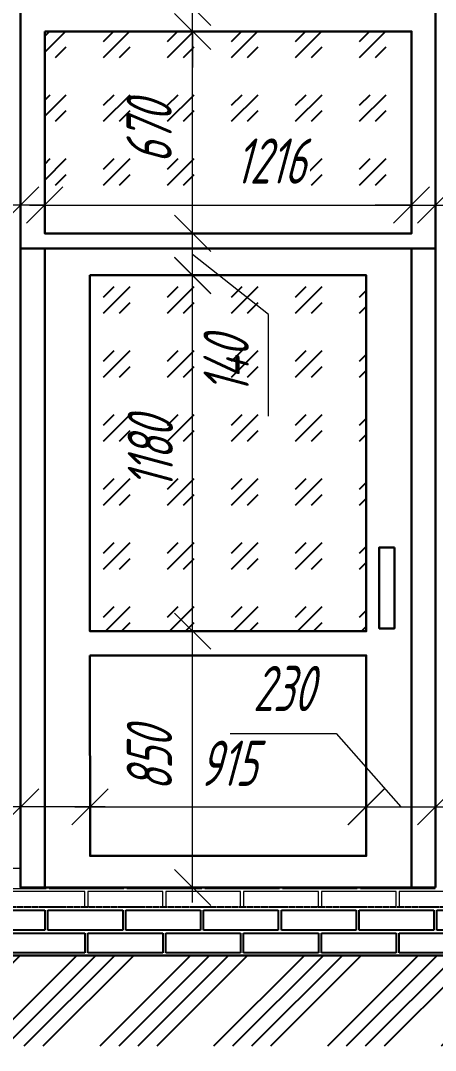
# Model space of a CAD drawing. Header units: millimetres. Extents: x -85477 to 745244, y -3684 to 128206.
# Drawn here: x 719062 to 720437, y 70529 to 73944 of the extents above; entities that cross this region are included whole.
import ezdxf
from ezdxf import colors
from ezdxf.entities.mleader import LeaderData, LeaderLine
from ezdxf.math import Vec2, Vec3

# ---------------------------------------------------------------- set-up
doc = ezdxf.new("R2010")
doc.units = ezdxf.units.MM
doc.linetypes.add('JIS_02_0.7', pattern=[1.35, 0.75, -0.6])
for name, color, linetype, lineweight in [('РАЗМЕРЫ', 5, 'Continuous', 15), ('СТЕНЫ 01', 7, 'Continuous', 50), ('ТЕКСТ', 106, 'Continuous', 20)]:
    doc.layers.add(name, color=color, linetype=linetype, lineweight=lineweight)
doc.layers.add('ШТРИХОВКА', color=3, linetype='Continuous', transparency=0.5)
doc.styles.add('ism - 01', font='simplex.shx', dxfattribs={"width": 0.62, "oblique": 15, "height": 150})
doc.styles.add('ism - 02', font='simplex.shx', dxfattribs={"width": 0.8, "oblique": 15, "height": 150})
doc.dimstyles.new('ism - 01', dxfattribs={"dimtxt": 150, "dimasz": 120, "dimexe": 50, "dimexo": 100, "dimgap": 65, "dimtad": 1, "dimdec": 0, "dimtxsty": 'ism - 01', "dimblk": 'OBLIQUE', "dimcen": 0, "dimdle": 50, "dimadec": 0, "dimazin": 0, "dimtfac": 1, "dimtdec": 0, "dimtmove": 0, "dimatfit": 3, "dimldrblk": 'OBLIQUE', "dimfxl": 1, "dimlwd": -1, "dimlwe": -1, "dimarcsym": 0})

# ---------------------------------------------------------------- blocks, each defined once
blk = doc.blocks.new('_DotSmall')
at = {"color": 0, "linetype": 'ByBlock', "const_width": 0.5}
blk.add_lwpolyline([(-0.0625, 0, 1), (0.0625, 0, 1)], format="xyb", close=True, dxfattribs=at)
blk = doc.blocks.new('_Oblique')
at = {"color": 0, "lineweight": -2}
blk.add_line((-0.5, -0.5), (0.5, 0.5), dxfattribs=at)
blk = doc.blocks.new('*D487')
at = {"layer": 'Defpoints', "color": 0}
for p in [(719631.8, 71919), (719749.6, 71919), (719749.6, 71069)]:
    blk.add_point(p, dxfattribs=at)
at = {"layer": 'РАЗМЕРЫ', "color": 0, "linetype": 'Continuous'}
for p, q in [((719631.8, 71019), (719631.8, 71969)), ((719649.6, 71919), (719581.8, 71919)), ((719649.6, 71069), (719581.8, 71069))]:
    blk.add_line(p, q, dxfattribs=at)
at = {"layer": 'РАЗМЕРЫ', "color": 0, "xscale": 120, "yscale": 120, "zscale": 120}
for p, rotation in [((719631.8, 71919), 90), ((719631.8, 71069), 270)]:
    blk.add_blockref('_Oblique', p, dxfattribs=dict(at, rotation=rotation))
at = {"layer": 'РАЗМЕРЫ', "color": 0, "insert": (719488.7, 71494), "char_height": 150, "attachment_point": 5, "rotation": 90, "style": 'ism - 01'}
blk.add_mtext('850', dxfattribs=at)
blk = doc.blocks.new('*D488')
at = {"layer": 'Defpoints', "color": 0}
for p in [(719631.8, 73099.4), (719631.8, 73099.4), (719631.8, 71919)]:
    blk.add_point(p, dxfattribs=at)
at = {"layer": 'РАЗМЕРЫ', "color": 0, "linetype": 'Continuous'}
for p, q in [((719631.8, 71869), (719631.8, 73149.4)), ((719731.8, 73099.4), (719681.8, 73099.4)), ((719731.8, 71919), (719681.8, 71919))]:
    blk.add_line(p, q, dxfattribs=at)
at = {"layer": 'РАЗМЕРЫ', "color": 0, "xscale": 120, "yscale": 120, "zscale": 120}
for p, rotation in [((719631.8, 73099.4), 90), ((719631.8, 71919), 270)]:
    blk.add_blockref('_Oblique', p, dxfattribs=dict(at, rotation=rotation))
at = {"layer": 'РАЗМЕРЫ', "color": 0, "insert": (719491.8, 72509.2), "char_height": 150, "attachment_point": 5, "rotation": 90, "style": 'ism - 01'}
blk.add_mtext('1180', dxfattribs=at)
blk = doc.blocks.new('*D489')
at = {"layer": 'Defpoints', "color": 0}
for p in [(719631.8, 73238.4), (719631.8, 73238.4), (719631.8, 73098.4)]:
    blk.add_point(p, dxfattribs=at)
at = {"layer": 'РАЗМЕРЫ', "color": 0, "linetype": 'Continuous'}
for p, q in [((719631.8, 73048.4), (719631.8, 73288.4)), ((719531.8, 73238.4), (719581.8, 73238.4)), ((719883.1, 72969.6), (719631.8, 73168.4)), ((719531.8, 73098.4), (719581.8, 73098.4)), ((719883.1, 72632), (719883.1, 72969.6))]:
    blk.add_line(p, q, dxfattribs=at)
at = {"layer": 'РАЗМЕРЫ', "color": 0, "xscale": 120, "yscale": 120, "zscale": 120}
for p, rotation in [((719631.8, 73238.4), 90), ((719631.8, 73098.4), 270)]:
    blk.add_blockref('_Oblique', p, dxfattribs=dict(at, rotation=rotation))
at = {"layer": 'РАЗМЕРЫ', "color": 0, "insert": (719743.1, 72800.8), "char_height": 150, "attachment_point": 5, "rotation": 90, "style": 'ism - 01'}
blk.add_mtext('140', dxfattribs=at)
blk = doc.blocks.new('*D490')
at = {"layer": 'Defpoints', "color": 0}
for p in [(719631.8, 73908), (719631.8, 73908), (719631.8, 73238.4)]:
    blk.add_point(p, dxfattribs=at)
at = {"layer": 'РАЗМЕРЫ', "color": 0, "linetype": 'Continuous'}
for p, q in [((719631.8, 73188.4), (719631.8, 73958)), ((719731.8, 73908), (719681.8, 73908)), ((719731.8, 73238.4), (719681.8, 73238.4))]:
    blk.add_line(p, q, dxfattribs=at)
at = {"layer": 'РАЗМЕРЫ', "color": 0, "xscale": 120, "yscale": 120, "zscale": 120}
for p, rotation in [((719631.8, 73908), 90), ((719631.8, 73238.4), 270)]:
    blk.add_blockref('_Oblique', p, dxfattribs=dict(at, rotation=rotation))
at = {"layer": 'РАЗМЕРЫ', "color": 0, "insert": (719487.5, 73573.2), "char_height": 150, "attachment_point": 5, "rotation": 90, "style": 'ism - 01'}
blk.add_mtext('670', dxfattribs=at)
blk = doc.blocks.new('*D491')
at = {"layer": 'Defpoints', "color": 0}
for p in [(719061.6, 71336.9), (719291.7, 71274.1), (719061.6, 71174)]:
    blk.add_point(p, dxfattribs=at)
at = {"layer": 'РАЗМЕРЫ', "color": 0, "linetype": 'Continuous'}
for p, q in [((719061.6, 71274), (719061.6, 71386.9)), ((719291.7, 71374.1), (719291.7, 71386.9)), ((719061.6, 71336.9), (718590.1, 71336.9)), ((719341.7, 71336.9), (719061.6, 71336.9))]:
    blk.add_line(p, q, dxfattribs=at)
at = {"layer": 'РАЗМЕРЫ', "color": 0, "xscale": 120, "yscale": 120, "zscale": 120, "rotation": 180}
blk.add_blockref('_Oblique', (719061.6, 71336.9), dxfattribs=at)
at = {"layer": 'РАЗМЕРЫ', "color": 0, "xscale": 120, "yscale": 120, "zscale": 120}
blk.add_blockref('_Oblique', (719291.7, 71336.9), dxfattribs=at)
at = {"layer": 'РАЗМЕРЫ', "color": 0, "insert": (718765.8, 71485.8), "char_height": 150, "attachment_point": 5, "style": 'ism - 01', "bg_fill": 3, "box_fill_scale": 1.1, "bg_fill_color": 256, "bg_fill_true_color": 13158600, "bg_fill_transparency": 0}
blk.add_mtext('230', dxfattribs=at)
blk = doc.blocks.new('*D492')
at = {"layer": 'Defpoints', "color": 0}
for p in [(720206.7, 71336.9), (719291.7, 71174.1), (720206.7, 71174)]:
    blk.add_point(p, dxfattribs=at)
at = {"layer": 'РАЗМЕРЫ', "color": 0, "linetype": 'Continuous'}
for p, q in [((719291.7, 71274.1), (719291.7, 71386.9)), ((720206.7, 71274), (720206.7, 71386.9)), ((719241.7, 71336.9), (720256.7, 71336.9))]:
    blk.add_line(p, q, dxfattribs=at)
at = {"layer": 'РАЗМЕРЫ', "color": 0, "xscale": 120, "yscale": 120, "zscale": 120, "rotation": 180}
blk.add_blockref('_Oblique', (719291.7, 71336.9), dxfattribs=at)
at = {"layer": 'РАЗМЕРЫ', "color": 0, "xscale": 120, "yscale": 120, "zscale": 120}
blk.add_blockref('_Oblique', (720206.7, 71336.9), dxfattribs=at)
at = {"layer": 'РАЗМЕРЫ', "color": 0, "insert": (719749.2, 71481.2), "char_height": 150, "attachment_point": 5, "style": 'ism - 01'}
blk.add_mtext('915', dxfattribs=at)
blk = doc.blocks.new('*D493')
at = {"layer": 'Defpoints', "color": 0}
for p in [(720437.6, 71336.8), (720207.7, 71174), (720437.6, 71174)]:
    blk.add_point(p, dxfattribs=at)
at = {"layer": 'РАЗМЕРЫ', "color": 0, "linetype": 'Continuous'}
for p, q in [((719756.7, 71580.1), (720108.2, 71580.1)), ((720108.2, 71580.1), (720322.6, 71336.8)), ((720207.7, 71274), (720207.7, 71386.8)), ((720437.6, 71274), (720437.6, 71386.8)), ((720157.7, 71336.8), (720487.6, 71336.8))]:
    blk.add_line(p, q, dxfattribs=at)
at = {"layer": 'РАЗМЕРЫ', "color": 0, "xscale": 120, "yscale": 120, "zscale": 120, "rotation": 180}
blk.add_blockref('_Oblique', (720207.7, 71336.8), dxfattribs=at)
at = {"layer": 'РАЗМЕРЫ', "color": 0, "xscale": 120, "yscale": 120, "zscale": 120}
blk.add_blockref('_Oblique', (720437.6, 71336.8), dxfattribs=at)
at = {"layer": 'РАЗМЕРЫ', "color": 0, "insert": (719932.4, 71729), "char_height": 150, "attachment_point": 5, "style": 'ism - 01', "bg_fill": 3, "box_fill_scale": 1.1, "bg_fill_color": 256, "bg_fill_true_color": 13158600, "bg_fill_transparency": 0}
blk.add_mtext('230', dxfattribs=at)
blk = doc.blocks.new('*D494')
at = {"layer": 'Defpoints', "color": 0}
for p in [(719631.8, 73988), (719631.8, 73988), (719631.8, 73908)]:
    blk.add_point(p, dxfattribs=at)
at = {"layer": 'РАЗМЕРЫ', "color": 0, "linetype": 'Continuous'}
for p, q in [((719631.8, 73988), (719631.8, 74389.8)), ((719631.8, 73908), (719631.8, 73988)), ((719731.8, 73988), (719681.8, 73988)), ((719631.8, 73908), (719631.8, 73788)), ((719731.8, 73908), (719681.8, 73908))]:
    blk.add_line(p, q, dxfattribs=at)
at = {"layer": 'РАЗМЕРЫ', "color": 0, "xscale": 120, "yscale": 120, "zscale": 120}
for p, rotation in [((719631.8, 73988), 270), ((719631.8, 73908), 90)]:
    blk.add_blockref('_Oblique', p, dxfattribs=dict(at, rotation=rotation))
at = {"layer": 'РАЗМЕРЫ', "color": 0, "insert": (719491.8, 74368.9), "char_height": 150, "attachment_point": 5, "rotation": 90, "style": 'ism - 01', "bg_fill": 3, "box_fill_scale": 1.1, "bg_fill_color": 256, "bg_fill_true_color": 13158600, "bg_fill_transparency": 0}
blk.add_mtext('80', dxfattribs=at)
blk = doc.blocks.new('*D495')
at = {"layer": 'Defpoints', "color": 0}
for p in [(720357.6, 73332.4), (719141.6, 73238.4), (720357.6, 73238.4)]:
    blk.add_point(p, dxfattribs=at)
at = {"layer": 'РАЗМЕРЫ', "color": 0, "linetype": 'Continuous'}
for p, q in [((719141.6, 73338.4), (719141.6, 73382.4)), ((720357.6, 73338.4), (720357.6, 73382.4)), ((719091.6, 73332.4), (720407.6, 73332.4))]:
    blk.add_line(p, q, dxfattribs=at)
at = {"layer": 'РАЗМЕРЫ', "color": 0, "xscale": 120, "yscale": 120, "zscale": 120, "rotation": 180}
blk.add_blockref('_Oblique', (719141.6, 73332.4), dxfattribs=at)
at = {"layer": 'РАЗМЕРЫ', "color": 0, "xscale": 120, "yscale": 120, "zscale": 120}
blk.add_blockref('_Oblique', (720357.6, 73332.4), dxfattribs=at)
at = {"layer": 'РАЗМЕРЫ', "color": 0, "insert": (719889.6, 73478.2), "char_height": 150, "attachment_point": 5, "style": 'ism - 01', "bg_fill": 3, "box_fill_scale": 1.1, "bg_fill_color": 256, "bg_fill_true_color": 13158600, "bg_fill_transparency": 0}
blk.add_mtext('1216', dxfattribs=at)
blk = doc.blocks.new('*D496')
at = {"layer": 'Defpoints', "color": 0}
for p in [(720437.6, 73332.4), (720357.6, 73238.4), (720437.6, 73238.4)]:
    blk.add_point(p, dxfattribs=at)
at = {"layer": 'РАЗМЕРЫ', "color": 0, "linetype": 'Continuous'}
for p, q in [((720357.6, 73338.4), (720357.6, 73382.4)), ((720437.6, 73338.4), (720437.6, 73382.4)), ((720357.6, 73332.4), (720237.6, 73332.4)), ((720357.6, 73332.4), (720437.6, 73332.4)), ((720437.6, 73332.4), (720839.4, 73332.4))]:
    blk.add_line(p, q, dxfattribs=at)
at = {"layer": 'РАЗМЕРЫ', "color": 0, "xscale": 120, "yscale": 120, "zscale": 120}
blk.add_blockref('_Oblique', (720357.6, 73332.4), dxfattribs=at)
at = {"layer": 'РАЗМЕРЫ', "color": 0, "xscale": 120, "yscale": 120, "zscale": 120, "rotation": 180}
blk.add_blockref('_Oblique', (720437.6, 73332.4), dxfattribs=at)
at = {"layer": 'РАЗМЕРЫ', "color": 0, "insert": (720818.5, 73472.4), "char_height": 150, "attachment_point": 5, "style": 'ism - 01', "bg_fill": 3, "box_fill_scale": 1.1, "bg_fill_color": 256, "bg_fill_true_color": 13158600, "bg_fill_transparency": 0}
blk.add_mtext('80', dxfattribs=at)
blk = doc.blocks.new('*D497')
at = {"layer": 'Defpoints', "color": 0}
for p in [(719061.6, 73332.4), (719061.6, 73238.4), (719141.6, 73238.4)]:
    blk.add_point(p, dxfattribs=at)
at = {"layer": 'РАЗМЕРЫ', "color": 0, "linetype": 'Continuous'}
for p, q in [((719061.6, 73338.4), (719061.6, 73382.4)), ((719141.6, 73338.4), (719141.6, 73382.4)), ((719061.6, 73332.4), (718659.8, 73332.4)), ((719141.6, 73332.4), (719061.6, 73332.4)), ((719141.6, 73332.4), (719261.6, 73332.4))]:
    blk.add_line(p, q, dxfattribs=at)
at = {"layer": 'РАЗМЕРЫ', "color": 0, "xscale": 120, "yscale": 120, "zscale": 120}
blk.add_blockref('_Oblique', (719061.6, 73332.4), dxfattribs=at)
at = {"layer": 'РАЗМЕРЫ', "color": 0, "xscale": 120, "yscale": 120, "zscale": 120, "rotation": 180}
blk.add_blockref('_Oblique', (719141.6, 73332.4), dxfattribs=at)
at = {"layer": 'РАЗМЕРЫ', "color": 0, "insert": (718680.7, 73472.4), "char_height": 150, "attachment_point": 5, "style": 'ism - 01', "bg_fill": 3, "box_fill_scale": 1.1, "bg_fill_color": 256, "bg_fill_true_color": 13158600, "bg_fill_transparency": 0}
blk.add_mtext('80', dxfattribs=at)
blk = doc.blocks.new('пр')
at = {"color": 9}
for p, q in [((708865.5, 89384), (708865.5, 89450)), ((708865.5, 89450), (709113.5, 89450)), ((709113.5, 89450), (709113.5, 89384)), ((709123.5, 89384), (709123.5, 89450)), ((709123.5, 89450), (709371.5, 89450)), ((709371.5, 89450), (709371.5, 89384)), ((708740.5, 89308), (708740.5, 89374)), ((708740.5, 89374), (708988.5, 89374)), ((709113.5, 89384), (708865.5, 89384)), ((708988.5, 89374), (708988.5, 89308)), ((708998.5, 89308), (708998.5, 89374)), ((708998.5, 89374), (709246.5, 89374)), ((709371.5, 89384), (709123.5, 89384)), ((709246.5, 89374), (709246.5, 89308)), ((708988.5, 89308), (708740.5, 89308)), ((709246.5, 89308), (708998.5, 89308))]:
    blk.add_line(p, q, dxfattribs=at)

msp = doc.modelspace()

# ---------------------------------------------------------------- hatches: boundary and pattern name
at = {"layer": 'ШТРИХОВКА', "transparency": 33554508}
h = msp.add_hatch(dxfattribs=at)
h.set_pattern_fill('GOST_GLASS', color=4, scale=25)
h.set_pattern_definition([(45, (63000, 1e-11), (212.132034, 0), [125, -175]), (45, (63053.03, 1e-11), (212.132034, 0), [50, -250]), (45, (63000, 53.03), (212.132034, 0), [50, -250])])
h.paths.add_polyline_path([(719141.6, 73908), (720357.6, 73908), (720357.6, 73308.4), (719141.6, 73308.4)])
h.paths.add_polyline_path([(719291.6, 73098.4), (720207.6, 73098.4), (720207.5, 71919), (719291.6, 71919)])
at = {"layer": 'ШТРИХОВКА', "true_color": 0x000000}
h = msp.add_hatch(dxfattribs=at)
h.set_pattern_fill('ANSI34', color=18, scale=14)
h.set_pattern_definition([(45, (62769.92, -19123.8), (-188.58538, 188.58538), []), (45, (62832.78, -19123.8), (-188.58538, 188.58538), []), (45, (62895.65, -19123.8), (-188.58538, 188.58538), []), (45, (62958.5, -19123.8), (-188.58538, 188.58538), [])])
h.paths.add_polyline_path([(711656.6, 71004), (705769.8, 71004), (705770.3, 70704), (711469.1, 70704), (714550.4, 68006.5), (717981.6, 68006.5), (717981.6, 70544), (723506.6, 70544), (723506.6, 70844), (717681.6, 70844), (717681.6, 68254), (714581.6, 68254), (714581.6, 68466), (714337.8, 68466), (714337.8, 68677.5), (714094.1, 68677.5), (714094.1, 68889), (713850.3, 68889), (713850.3, 69100.5), (713606.6, 69100.5), (713606.6, 69312), (713362.8, 69312), (713362.8, 69523.5), (713119.1, 69523.5), (713119.1, 69735), (712875.3, 69735), (712875.3, 69946.5), (712631.6, 69946.5), (712631.6, 70158), (712387.8, 70158), (712387.8, 70369.5), (712144.1, 70369.5), (712144.1, 70581), (711900.3, 70581), (711900.3, 70792.5), (711656.6, 70792.5)])

# ---------------------------------------------------------------- linework, layer by layer
at = {"layer": 'РАЗМЕРЫ', "color": 9, "transparency": 33554559}
for points in [[(719061.6, 71132), (718897.9, 71132), (718897.9, 71066), (719145.9, 71066), (719145.9, 71069)], [(719155.9, 71069), (719155.9, 71066), (719403.9, 71066), (719403.9, 71069)], [(719413.9, 71069), (719413.9, 71066), (719661.9, 71066), (719661.9, 71069)], [(719671.9, 71069), (719671.9, 71066), (719919.9, 71066), (719919.9, 71069)], [(719929.9, 71069), (719929.9, 71066), (720177.9, 71066), (720177.9, 71069)], [(720187.9, 71069), (720187.9, 71066), (720435.9, 71066), (720435.9, 71069)], [(719274.9, 71004), (719274.9, 71056), (719026.9, 71056), (719026.9, 71004)], [(719532.9, 71004), (719532.9, 71056), (719284.9, 71056), (719284.9, 71004)], [(719790.9, 71004), (719790.9, 71056), (719542.9, 71056), (719542.9, 71004)], [(720048.9, 71004), (720048.9, 71056), (719800.9, 71056), (719800.9, 71004)], [(720306.9, 71004), (720306.9, 71056), (720058.9, 71056), (720058.9, 71004)], [(720564.9, 71004), (720564.9, 71056), (720316.9, 71056), (720316.9, 71004)]]:
    msp.add_lwpolyline(points, dxfattribs=at)
at = {"layer": 'СТЕНЫ 01', "lineweight": 30}
for points in [[(720437.6, 71069), (720437.6, 73988), (719061.6, 73988), (719061.6, 71069)], [(719141.6, 73908), (720357.6, 73908), (720357.6, 73238.4), (719141.6, 73238.4)], [(719141.6, 73188.4), (720357.6, 73188.4), (720357.6, 71069), (719141.6, 71069)], [(719291.6, 73099.4), (720207.6, 73099.4), (720207.5, 71919), (719291.6, 71919)], [(720301, 72196.7), (720250.5, 72196.7), (720250.5, 71928.3), (720301, 71928.3)], [(719291.5, 71839), (720207.5, 71839), (720207.7, 71174), (719291.7, 71174)]]:
    msp.add_lwpolyline(points, close=True, dxfattribs=at)
msp.add_lwpolyline([(720437.6, 73188.4), (719061.6, 73188.4)], dxfattribs=at)

# ---------------------------------------------------------------- dimensions: what is measured, and where the dimension line sits
at = {"layer": 'РАЗМЕРЫ'}
for base, p1, p2, picture, middle in [((719631.8, 73908), (719631.8, 73238.4), (719631.8, 73908), '*D490', (719487.5, 73573.2)), ((719631.8, 73099.4), (719631.8, 71919), (719631.8, 73099.4), '*D488', (719491.8, 72509.2))]:
    dim = msp.add_linear_dim(base=base, p1=p1, p2=p2, angle=90, dimstyle='ism - 01', override={"dimfxl": 2}, dxfattribs=at)
    dim.commit()
    dim.dimension.update_dxf_attribs({"geometry": picture, "text_midpoint": middle})
dim = msp.add_linear_dim(base=(719631.8, 73238.4), p1=(719631.8, 73098.4), p2=(719631.8, 73238.4), angle=90, dimstyle='ism - 01', override={"dimtmove": 1, "dimfxl": 2}, dxfattribs=at)
dim.commit()
dim.dimension.update_dxf_attribs({"geometry": '*D489', "text_midpoint": (719883.1, 72904.6), "dimtype": 160})

# ---------------------------------------------------------------- next in the draw order: dimensions: what is measured, and where the dimension line sits
dim = msp.add_linear_dim(base=(719631.8, 73988), p1=(719631.8, 73908), p2=(719631.8, 73988), angle=90, dimstyle='ism - 01', override={"dimfxl": 2, "dimtfill": 1}, dxfattribs=at)
dim.commit()
dim.dimension.update_dxf_attribs({"geometry": '*D494', "text_midpoint": (719491.8, 74368.9)})
dim = msp.add_linear_dim(base=(720357.6, 73332.4), p1=(719141.6, 73238.4), p2=(720357.6, 73238.4), dimstyle='ism - 01', override={"dimfxl": 2, "dimtfill": 1}, dxfattribs=at)
dim.commit()
dim.dimension.update_dxf_attribs({"geometry": '*D495', "text_midpoint": (719889.6, 73332.4), "dimtype": 160})
dim = msp.add_linear_dim(base=(719061.6, 71336.9), p1=(719291.7, 71274.1), p2=(719061.6, 71174), dimstyle='ism - 01', override={"dimfxl": 2, "dimtfill": 1}, dxfattribs=at)
dim.commit()
dim.dimension.update_dxf_attribs({"geometry": '*D491', "text_midpoint": (718765.8, 71485.8)})

# ---------------------------------------------------------------- next in the draw order: leaders
at = {"layer": 'ТЕКСТ', "color": 0}
ml = msp.add_multileader_mtext('Standard', dxfattribs=at)
ml.set_content('Парапет спуска в подвал', style='ism - 02')
ml.set_leader_properties(linetype='ByLayer', lineweight=-1)
ml.set_arrow_properties(name='DOTSMALL')
ml.build(insert=Vec2(0, 0))
ml.multileader.update_dxf_attribs({"text_left_attachment_type": 6, "text_right_attachment_type": 6, "arrow_head_size": 150})
ctx = ml.context
ctx.base_point, ctx.char_height, ctx.arrow_head_size, ctx.plane_origin = Vec3(718774.4, 69791.2), 150, 150, Vec3(713724.8, 67845.9)
ctx.left_attachment, ctx.right_attachment = 6, 6
notes = []
notes.append((ctx, [(0, (1, 1, 0), (718648.7, 69791.2), (1, 0), 125.7, [(0, [(717832.9, 71102.7)], 0, [])])]))
ctx.mtext.insert, ctx.mtext.flow_direction = Vec3(718776.4, 69991.2), 5
ctx.mtext.has_bg_fill, ctx.mtext.bg_color, ctx.mtext.bg_scale_factor, ctx.mtext.bg_transparency, ctx.mtext.use_window_bg_color = 1, -1073741824, 1.1, 0, 1
for ctx, leaders in notes:
    for number, flags, end, landing, length, lines in leaders:
        leader = LeaderData()
        leader.index, (leader.has_last_leader_line, leader.has_dogleg_vector, leader.attachment_direction) = number, flags
        leader.last_leader_point, leader.dogleg_vector, leader.dogleg_length = Vec3(end), Vec3(landing), length
        for number, points, colour, breaks in lines:
            line = LeaderLine()
            line.index, line.vertices, line.color, line.breaks = number, Vec3.list(points), colors.encode_raw_color(colour), breaks
            leader.lines.append(line)
        ctx.leaders.append(leader)

# ---------------------------------------------------------------- next in the draw order: linework, layer by layer
at = {"layer": 'СТЕНЫ 01', "linetype": 'JIS_02_0.7', "lineweight": -3, "ltscale": 2}
msp.add_lwpolyline([(724784.9, 71004), (705358.4, 71004)], dxfattribs=at)
at = {"layer": 'СТЕНЫ 01', "lineweight": 30}
msp.add_lwpolyline([(717981.6, 70844), (723506.6, 70844)], dxfattribs=at)

# ---------------------------------------------------------------- next in the draw order: block references
at = {"color": 9}
for p in [(9770.5, -18456), (10286.5, -18456), (10802.5, -18456), (11318.5, -18456)]:
    msp.add_blockref('пр', p, dxfattribs=at)

# ---------------------------------------------------------------- next in the draw order: dimensions: what is measured, and where the dimension line sits
at = {"layer": 'РАЗМЕРЫ'}
for base, p1, p2, override, picture, middle in [((719061.6, 73332.4), (719141.6, 73238.4), (719061.6, 73238.4), {"dimfxl": 2, "dimtfill": 1}, '*D497', (718680.7, 73472.4)), ((720437.6, 73332.4), (720357.6, 73238.4), (720437.6, 73238.4), {"dimfxl": 2, "dimtfill": 1}, '*D496', (720818.5, 73472.4)), ((720206.7, 71336.9), (719291.7, 71174.1), (720206.7, 71174), {"dimfxl": 2}, '*D492', (719749.2, 71481.2))]:
    dim = msp.add_linear_dim(base=base, p1=p1, p2=p2, dimstyle='ism - 01', override=override, dxfattribs=at)
    dim.commit()
    dim.dimension.update_dxf_attribs({"geometry": picture, "text_midpoint": middle})
dim = msp.add_linear_dim(base=(719631.8, 71919), p1=(719749.6, 71069), p2=(719749.6, 71919), angle=90, dimstyle='ism - 01', override={"dimfxl": 2}, dxfattribs=at)
dim.commit()
dim.dimension.update_dxf_attribs({"geometry": '*D487', "text_midpoint": (719488.7, 71494)})

# ---------------------------------------------------------------- next in the draw order: dimensions: what is measured, and where the dimension line sits
dim = msp.add_linear_dim(base=(720437.6, 71336.8), p1=(720207.7, 71174), p2=(720437.6, 71174), dimstyle='ism - 01', override={"dimtmove": 1, "dimfxl": 2, "dimtfill": 1}, dxfattribs=at)
dim.commit()
dim.dimension.update_dxf_attribs({"geometry": '*D493', "text_midpoint": (720043.2, 71580.1), "dimtype": 160})

doc.saveas('drawing.dxf')
